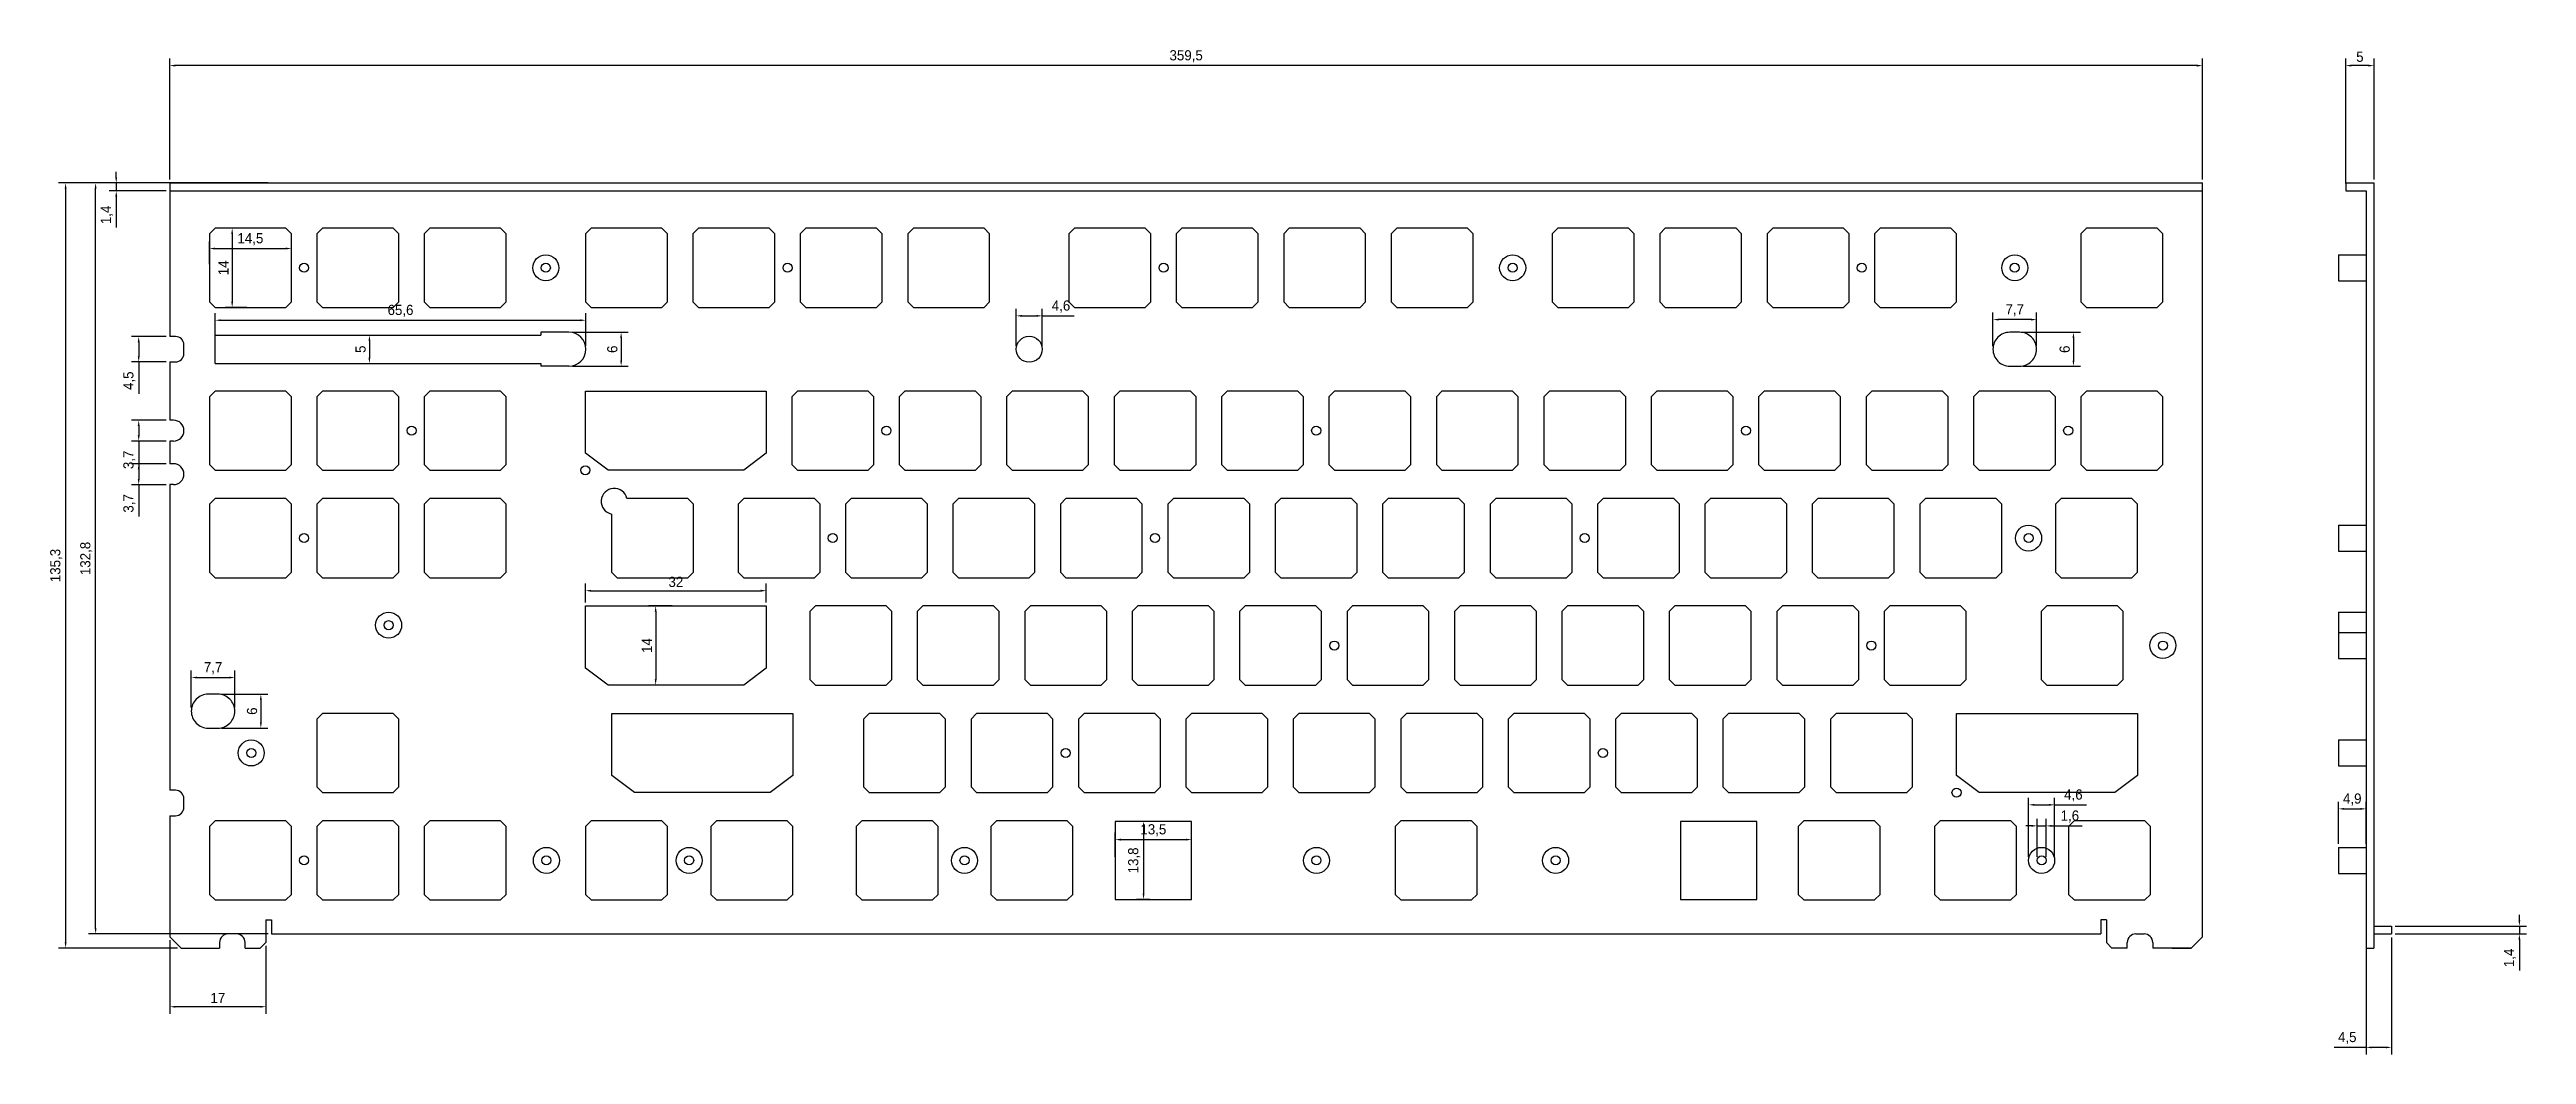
# Model space of a CAD drawing. Header units: millimetres. Extents: x -8 to 430, y 72 to 250.
import ezdxf

# ---------------------------------------------------------------- set-up
doc = ezdxf.new("R2010")
doc.units = ezdxf.units.MM
doc.layers.add('Layer1', color=7, linetype='Continuous')
doc.styles.add('굴림', font='')
doc.styles.get('굴림').set_extended_font_data('Gulim')
doc.dimstyles.new('ISO-25', dxfattribs={"dimtxt": 2.5, "dimasz": 2.5, "dimexe": 1.25, "dimexo": 0.625, "dimtad": 1, "dimtxsty": 'Standard', "dimcen": 2.5, "dimadec": 0, "dimazin": 0, "dimtfac": 1, "dimtmove": 0, "dimatfit": 3, "dimfxl": 0, "dimarcsym": 0})

# ---------------------------------------------------------------- blocks, each defined once
blk = doc.blocks.new('*D3')
at = {"layer": 'Defpoints', "color": 0}
for p in [(12.9, 246.9), (12.9, 226.14), (372.4, 226.14)]:
    blk.add_point(p, dxfattribs=at)
at = {"layer": 'Layer1', "color": 1, "lineweight": -2}
for p, q in [((12.9, 226.77), (12.9, 248.15)), ((371.4, 246.9), (13.9, 246.9)), ((372.4, 226.77), (372.4, 248.15))]:
    blk.add_line(p, q, dxfattribs=at)
at = {"layer": 'Layer1', "color": 1}
for points in [[(13.9, 247.07), (13.9, 246.73), (12.9, 246.9)], [(371.4, 247.07), (371.4, 246.73), (372.4, 246.9)]]:
    blk.add_solid(points, dxfattribs=at)
at = {"layer": 'Layer1', "color": 0, "insert": (192.65, 248.56), "char_height": 1.8, "attachment_point": 5, "style": '굴림'}
blk.add_mtext('359,5', dxfattribs=at)
blk = doc.blocks.new('*D4')
at = {"layer": 'Defpoints', "color": 0}
for p in [(12.9, 226.14), (-5.53, 90.84), (14.9, 90.84)]:
    blk.add_point(p, dxfattribs=at)
at = {"layer": 'Layer1', "color": 1, "lineweight": -2}
for p, q in [((12.27, 226.14), (-6.78, 226.14)), ((-5.53, 225.14), (-5.53, 91.84)), ((14.27, 90.84), (-6.78, 90.84))]:
    blk.add_line(p, q, dxfattribs=at)
at = {"layer": 'Layer1', "color": 1}
for points in [[(-5.7, 225.14), (-5.37, 225.14), (-5.53, 226.14)], [(-5.7, 91.84), (-5.37, 91.84), (-5.53, 90.84)]]:
    blk.add_solid(points, dxfattribs=at)
at = {"layer": 'Layer1', "color": 0, "insert": (-7.19, 158.49), "char_height": 1.8, "attachment_point": 5, "rotation": 90, "style": '굴림'}
blk.add_mtext('135,3', dxfattribs=at)
blk = doc.blocks.new('*D8')
at = {"layer": 'Defpoints', "color": 0}
for p in [(3.42, 224.74), (12.9, 226.14), (12.9, 224.74)]:
    blk.add_point(p, dxfattribs=at)
at = {"layer": 'Layer1', "color": 1, "lineweight": -2}
for p, q in [((3.42, 227.14), (3.42, 228.14)), ((12.27, 226.14), (2.17, 226.14)), ((12.27, 224.74), (2.17, 224.74)), ((3.42, 226.14), (3.42, 224.74)), ((3.42, 223.74), (3.42, 218.25))]:
    blk.add_line(p, q, dxfattribs=at)
at = {"layer": 'Layer1', "color": 1}
for points in [[(3.25, 227.14), (3.59, 227.14), (3.42, 226.14)], [(3.25, 223.74), (3.59, 223.74), (3.42, 224.74)]]:
    blk.add_solid(points, dxfattribs=at)
at = {"layer": 'Layer1', "color": 0, "insert": (1.76, 220.5), "char_height": 1.8, "attachment_point": 5, "rotation": 90, "style": '굴림'}
blk.add_mtext('1,4', dxfattribs=at)
blk = doc.blocks.new('*D9')
at = {"layer": 'Defpoints', "color": 0}
for p in [(27.15, 218.14), (23.93, 204.14), (27.15, 204.14)]:
    blk.add_point(p, dxfattribs=at)
at = {"layer": 'Layer1', "color": 1, "lineweight": -2}
for p, q in [((26.52, 218.14), (22.68, 218.14)), ((23.93, 217.14), (23.93, 205.14)), ((26.52, 204.14), (22.68, 204.14))]:
    blk.add_line(p, q, dxfattribs=at)
at = {"layer": 'Layer1', "color": 1}
for points in [[(23.76, 217.14), (24.09, 217.14), (23.93, 218.14)], [(23.76, 205.14), (24.09, 205.14), (23.93, 204.14)]]:
    blk.add_solid(points, dxfattribs=at)
at = {"layer": 'Layer1', "color": 0, "insert": (22.38, 211.14), "char_height": 1.8, "attachment_point": 5, "rotation": 90, "style": '굴림'}
blk.add_mtext('14', dxfattribs=at)
blk = doc.blocks.new('*D10')
at = {"layer": 'Defpoints', "color": 0}
for p in [(19.9, 211.14), (34.4, 214.55), (34.4, 211.14)]:
    blk.add_point(p, dxfattribs=at)
at = {"layer": 'Layer1', "color": 1, "lineweight": -2}
for p, q in [((19.9, 211.77), (19.9, 215.8)), ((34.4, 211.77), (34.4, 215.8)), ((20.9, 214.55), (33.4, 214.55))]:
    blk.add_line(p, q, dxfattribs=at)
at = {"layer": 'Layer1', "color": 1}
for points in [[(20.9, 214.72), (20.9, 214.38), (19.9, 214.55)], [(33.4, 214.72), (33.4, 214.38), (34.4, 214.55)]]:
    blk.add_solid(points, dxfattribs=at)
at = {"layer": 'Layer1', "color": 0, "insert": (27.15, 216.21), "char_height": 1.8, "attachment_point": 5, "style": '굴림'}
blk.add_mtext('14,5', dxfattribs=at)
blk = doc.blocks.new('*D11')
at = {"layer": 'Defpoints', "color": 0}
for p in [(186.85, 113.24), (185.12, 99.44), (186.85, 99.44)]:
    blk.add_point(p, dxfattribs=at)
at = {"layer": 'Layer1', "color": 1, "lineweight": -2}
for p, q in [((186.22, 113.24), (183.87, 113.24)), ((185.12, 112.24), (185.12, 100.44)), ((186.22, 99.44), (183.87, 99.44))]:
    blk.add_line(p, q, dxfattribs=at)
at = {"layer": 'Layer1', "color": 1}
for points in [[(184.95, 112.24), (185.28, 112.24), (185.12, 113.24)], [(184.95, 100.44), (185.28, 100.44), (185.12, 99.44)]]:
    blk.add_solid(points, dxfattribs=at)
at = {"layer": 'Layer1', "color": 0, "insert": (183.46, 106.34), "char_height": 1.8, "attachment_point": 5, "rotation": 90, "style": '굴림'}
blk.add_mtext('13,8', dxfattribs=at)
blk = doc.blocks.new('*D12')
at = {"layer": 'Defpoints', "color": 0}
for p in [(193.6, 110.02), (180.1, 106.34), (193.6, 106.34)]:
    blk.add_point(p, dxfattribs=at)
at = {"layer": 'Layer1', "color": 1, "lineweight": -2}
for p, q in [((180.1, 106.97), (180.1, 111.27)), ((181.1, 110.02), (192.6, 110.02)), ((193.6, 106.97), (193.6, 111.27))]:
    blk.add_line(p, q, dxfattribs=at)
at = {"layer": 'Layer1', "color": 1}
for points in [[(181.1, 110.19), (181.1, 109.85), (180.1, 110.02)], [(192.6, 110.19), (192.6, 109.85), (193.6, 110.02)]]:
    blk.add_solid(points, dxfattribs=at)
at = {"layer": 'Layer1', "color": 0, "insert": (186.85, 111.68), "char_height": 1.8, "attachment_point": 5, "style": '굴림'}
blk.add_mtext('13,5', dxfattribs=at)
blk = doc.blocks.new('*D13')
at = {"layer": 'Defpoints', "color": 0}
for p in [(397.74, 246.9), (397.74, 225.44), (402.74, 226.14)]:
    blk.add_point(p, dxfattribs=at)
at = {"layer": 'Layer1', "color": 1, "lineweight": -2}
for p, q in [((397.74, 226.07), (397.74, 248.15)), ((401.74, 246.9), (398.74, 246.9)), ((402.74, 226.77), (402.74, 248.15))]:
    blk.add_line(p, q, dxfattribs=at)
at = {"layer": 'Layer1', "color": 1}
for points in [[(398.74, 247.07), (398.74, 246.73), (397.74, 246.9)], [(401.74, 247.07), (401.74, 246.73), (402.74, 246.9)]]:
    blk.add_solid(points, dxfattribs=at)
at = {"layer": 'Layer1', "color": 0, "insert": (400.24, 248.45), "char_height": 1.8, "attachment_point": 5, "style": '굴림'}
blk.add_mtext('5', dxfattribs=at)
blk = doc.blocks.new('*D14')
at = {"layer": 'Defpoints', "color": 0}
for p in [(401.34, 93.34), (405.84, 93.34), (401.34, 73.28)]:
    blk.add_point(p, dxfattribs=at)
at = {"layer": 'Layer1', "color": 1, "lineweight": -2}
for p, q in [((401.34, 92.72), (401.34, 72.03)), ((405.84, 92.72), (405.84, 72.03)), ((401.34, 73.28), (395.69, 73.28)), ((404.84, 73.28), (402.34, 73.28))]:
    blk.add_line(p, q, dxfattribs=at)
at = {"layer": 'Layer1', "color": 1}
for points in [[(402.34, 73.44), (402.34, 73.11), (401.34, 73.28)], [(404.84, 73.44), (404.84, 73.11), (405.84, 73.28)]]:
    blk.add_solid(points, dxfattribs=at)
at = {"layer": 'Layer1', "color": 0, "insert": (398.01, 74.94), "char_height": 1.8, "attachment_point": 5, "style": '굴림'}
blk.add_mtext('4,5', dxfattribs=at)
blk = doc.blocks.new('*D15')
at = {"layer": 'Defpoints', "color": 0}
for p in [(401.34, 115.46), (396.44, 108.64), (401.34, 108.64)]:
    blk.add_point(p, dxfattribs=at)
at = {"layer": 'Layer1', "color": 1, "lineweight": -2}
for p, q in [((396.44, 109.27), (396.44, 116.71)), ((397.44, 115.46), (400.34, 115.46)), ((401.34, 109.27), (401.34, 116.71))]:
    blk.add_line(p, q, dxfattribs=at)
at = {"layer": 'Layer1', "color": 1}
for points in [[(397.44, 115.62), (397.44, 115.29), (396.44, 115.46)], [(400.34, 115.62), (400.34, 115.29), (401.34, 115.46)]]:
    blk.add_solid(points, dxfattribs=at)
at = {"layer": 'Layer1', "color": 0, "insert": (398.89, 117.12), "char_height": 1.8, "attachment_point": 5, "style": '굴림'}
blk.add_mtext('4,9', dxfattribs=at)
blk = doc.blocks.new('*D16')
at = {"layer": 'Defpoints', "color": 0}
for p in [(405.84, 94.74), (405.84, 93.34), (428.45, 93.34)]:
    blk.add_point(p, dxfattribs=at)
at = {"layer": 'Layer1', "color": 1, "lineweight": -2}
for p, q in [((428.45, 95.74), (428.45, 96.74)), ((406.46, 94.74), (429.7, 94.74)), ((406.46, 93.34), (429.7, 93.34)), ((428.45, 94.74), (428.45, 93.34)), ((428.45, 92.34), (428.45, 86.85))]:
    blk.add_line(p, q, dxfattribs=at)
at = {"layer": 'Layer1', "color": 1}
for points in [[(428.29, 95.74), (428.62, 95.74), (428.45, 94.74)], [(428.29, 92.34), (428.62, 92.34), (428.45, 93.34)]]:
    blk.add_solid(points, dxfattribs=at)
at = {"layer": 'Layer1', "color": 0, "insert": (426.79, 89.1), "char_height": 1.8, "attachment_point": 5, "rotation": 90, "style": '굴림'}
blk.add_mtext('1,4', dxfattribs=at)
blk = doc.blocks.new('*D17')
at = {"layer": 'Defpoints', "color": 0}
for p in [(344.75, 112.45), (343.15, 106.34), (344.75, 106.34)]:
    blk.add_point(p, dxfattribs=at)
at = {"layer": 'Layer1', "color": 1, "lineweight": -2}
for p, q in [((342.15, 112.45), (341.15, 112.45)), ((343.15, 106.97), (343.15, 113.7)), ((343.15, 112.45), (344.75, 112.45)), ((344.75, 106.97), (344.75, 113.7)), ((345.75, 112.45), (351.15, 112.45))]:
    blk.add_line(p, q, dxfattribs=at)
at = {"layer": 'Layer1', "color": 1}
for points in [[(342.15, 112.62), (342.15, 112.28), (343.15, 112.45)], [(345.75, 112.62), (345.75, 112.28), (344.75, 112.45)]]:
    blk.add_solid(points, dxfattribs=at)
at = {"layer": 'Layer1', "color": 0, "insert": (348.95, 114.11), "char_height": 1.8, "attachment_point": 5, "style": '굴림'}
blk.add_mtext('1,6', dxfattribs=at)
blk = doc.blocks.new('*D18')
at = {"layer": 'Defpoints', "color": 0}
for p in [(346.25, 116.17), (341.65, 106.34), (346.25, 106.34)]:
    blk.add_point(p, dxfattribs=at)
at = {"layer": 'Layer1', "color": 1, "lineweight": -2}
for p, q in [((341.65, 106.97), (341.65, 117.42)), ((342.65, 116.17), (345.25, 116.17)), ((346.25, 106.97), (346.25, 117.42)), ((346.25, 116.17), (351.9, 116.17))]:
    blk.add_line(p, q, dxfattribs=at)
at = {"layer": 'Layer1', "color": 1}
for points in [[(342.65, 116.34), (342.65, 116.01), (341.65, 116.17)], [(345.25, 116.34), (345.25, 116.01), (346.25, 116.17)]]:
    blk.add_solid(points, dxfattribs=at)
at = {"layer": 'Layer1', "color": 0, "insert": (349.57, 117.83), "char_height": 1.8, "attachment_point": 5, "style": '굴림'}
blk.add_mtext('4,6', dxfattribs=at)
blk = doc.blocks.new('*D19')
at = {"layer": 'Defpoints', "color": 0}
for p in [(167.2, 202.64), (162.6, 196.74), (167.2, 196.74)]:
    blk.add_point(p, dxfattribs=at)
at = {"layer": 'Layer1', "color": 1, "lineweight": -2}
for p, q in [((162.6, 197.37), (162.6, 203.89)), ((163.6, 202.64), (166.2, 202.64)), ((167.2, 197.37), (167.2, 203.89)), ((167.2, 202.64), (172.85, 202.64))]:
    blk.add_line(p, q, dxfattribs=at)
at = {"layer": 'Layer1', "color": 1}
for points in [[(163.6, 202.81), (163.6, 202.48), (162.6, 202.64)], [(166.2, 202.81), (166.2, 202.48), (167.2, 202.64)]]:
    blk.add_solid(points, dxfattribs=at)
at = {"layer": 'Layer1', "color": 0, "insert": (170.52, 204.3), "char_height": 1.8, "attachment_point": 5, "style": '굴림'}
blk.add_mtext('4,6', dxfattribs=at)
blk = doc.blocks.new('*D20')
at = {"layer": 'Defpoints', "color": 0}
for p in [(86.5, 201.87), (20.9, 194.24), (86.5, 196.74)]:
    blk.add_point(p, dxfattribs=at)
at = {"layer": 'Layer1', "color": 1, "lineweight": -2}
for p, q in [((20.9, 194.87), (20.9, 203.12)), ((21.9, 201.87), (85.5, 201.87)), ((86.5, 197.37), (86.5, 203.12))]:
    blk.add_line(p, q, dxfattribs=at)
at = {"layer": 'Layer1', "color": 1}
for points in [[(21.9, 202.03), (21.9, 201.7), (20.9, 201.87)], [(85.5, 202.03), (85.5, 201.7), (86.5, 201.87)]]:
    blk.add_solid(points, dxfattribs=at)
at = {"layer": 'Layer1', "color": 0, "insert": (53.7, 203.53), "char_height": 1.8, "attachment_point": 5, "style": '굴림'}
blk.add_mtext('65,6', dxfattribs=at)
blk = doc.blocks.new('*D21')
at = {"layer": 'Defpoints', "color": 0}
for p in [(83.5, 199.74), (83.5, 193.74), (92.72, 193.74)]:
    blk.add_point(p, dxfattribs=at)
at = {"layer": 'Layer1', "color": 1, "lineweight": -2}
for p, q in [((84.12, 199.74), (93.97, 199.74)), ((92.72, 198.74), (92.72, 194.74)), ((84.12, 193.74), (93.97, 193.74))]:
    blk.add_line(p, q, dxfattribs=at)
at = {"layer": 'Layer1', "color": 1}
for points in [[(92.55, 198.74), (92.88, 198.74), (92.72, 199.74)], [(92.55, 194.74), (92.88, 194.74), (92.72, 193.74)]]:
    blk.add_solid(points, dxfattribs=at)
at = {"layer": 'Layer1', "color": 0, "insert": (91.17, 196.74), "char_height": 1.8, "attachment_point": 5, "rotation": 90, "style": '굴림'}
blk.add_mtext('6', dxfattribs=at)
blk = doc.blocks.new('*D22')
at = {"layer": 'Defpoints', "color": 0}
for p in [(44.53, 199.24), (44.53, 194.24), (48.2, 194.24)]:
    blk.add_point(p, dxfattribs=at)
at = {"layer": 'Layer1', "color": 1, "lineweight": -2}
for p, q in [((45.16, 199.24), (49.45, 199.24)), ((48.2, 198.24), (48.2, 195.24)), ((45.16, 194.24), (49.45, 194.24))]:
    blk.add_line(p, q, dxfattribs=at)
at = {"layer": 'Layer1', "color": 1}
for points in [[(48.03, 198.24), (48.36, 198.24), (48.2, 199.24)], [(48.03, 195.24), (48.36, 195.24), (48.2, 194.24)]]:
    blk.add_solid(points, dxfattribs=at)
at = {"layer": 'Layer1', "color": 0, "insert": (46.65, 196.74), "char_height": 1.8, "attachment_point": 5, "rotation": 90, "style": '굴림'}
blk.add_mtext('5', dxfattribs=at)
blk = doc.blocks.new('*D23')
at = {"layer": 'Defpoints', "color": 0}
for p in [(118.4, 154.04), (86.4, 151.34), (118.4, 151.34)]:
    blk.add_point(p, dxfattribs=at)
at = {"layer": 'Layer1', "color": 1, "lineweight": -2}
for p, q in [((86.4, 151.97), (86.4, 155.29)), ((87.4, 154.04), (117.4, 154.04)), ((118.4, 151.97), (118.4, 155.29))]:
    blk.add_line(p, q, dxfattribs=at)
at = {"layer": 'Layer1', "color": 1}
for points in [[(87.4, 154.21), (87.4, 153.87), (86.4, 154.04)], [(117.4, 154.21), (117.4, 153.87), (118.4, 154.04)]]:
    blk.add_solid(points, dxfattribs=at)
at = {"layer": 'Layer1', "color": 0, "insert": (102.4, 155.59), "char_height": 1.8, "attachment_point": 5, "style": '굴림'}
blk.add_mtext('32', dxfattribs=at)
blk = doc.blocks.new('*D24')
at = {"layer": 'Defpoints', "color": 0}
for p in [(102.4, 151.34), (98.83, 137.34), (102.4, 137.34)]:
    blk.add_point(p, dxfattribs=at)
at = {"layer": 'Layer1', "color": 1, "lineweight": -2}
for p, q in [((101.77, 151.34), (97.58, 151.34)), ((98.83, 150.34), (98.83, 138.34)), ((101.77, 137.34), (97.58, 137.34))]:
    blk.add_line(p, q, dxfattribs=at)
at = {"layer": 'Layer1', "color": 1}
for points in [[(98.66, 150.34), (98.99, 150.34), (98.83, 151.34)], [(98.66, 138.34), (98.99, 138.34), (98.83, 137.34)]]:
    blk.add_solid(points, dxfattribs=at)
at = {"layer": 'Layer1', "color": 0, "insert": (97.28, 144.34), "char_height": 1.8, "attachment_point": 5, "rotation": 90, "style": '굴림'}
blk.add_mtext('14', dxfattribs=at)
blk = doc.blocks.new('*D25')
at = {"layer": 'Defpoints', "color": 0}
for p in [(335.35, 201.98), (335.35, 196.66), (343.05, 196.74)]:
    blk.add_point(p, dxfattribs=at)
at = {"layer": 'Layer1', "color": 1, "lineweight": -2}
for p, q in [((335.35, 197.28), (335.35, 203.23)), ((342.05, 201.98), (336.35, 201.98)), ((343.05, 197.37), (343.05, 203.23))]:
    blk.add_line(p, q, dxfattribs=at)
at = {"layer": 'Layer1', "color": 1}
for points in [[(336.35, 202.15), (336.35, 201.81), (335.35, 201.98)], [(342.05, 202.15), (342.05, 201.81), (343.05, 201.98)]]:
    blk.add_solid(points, dxfattribs=at)
at = {"layer": 'Layer1', "color": 0, "insert": (339.2, 203.64), "char_height": 1.8, "attachment_point": 5, "style": '굴림'}
blk.add_mtext('7,7', dxfattribs=at)
blk = doc.blocks.new('*D26')
at = {"layer": 'Defpoints', "color": 0}
for p in [(340.05, 199.74), (340.05, 193.74), (349.58, 193.74)]:
    blk.add_point(p, dxfattribs=at)
at = {"layer": 'Layer1', "color": 1, "lineweight": -2}
for p, q in [((340.67, 199.74), (350.83, 199.74)), ((349.58, 198.74), (349.58, 194.74)), ((340.67, 193.74), (350.83, 193.74))]:
    blk.add_line(p, q, dxfattribs=at)
at = {"layer": 'Layer1', "color": 1}
for points in [[(349.42, 198.74), (349.75, 198.74), (349.58, 199.74)], [(349.42, 194.74), (349.75, 194.74), (349.58, 193.74)]]:
    blk.add_solid(points, dxfattribs=at)
at = {"layer": 'Layer1', "color": 0, "insert": (348.04, 196.74), "char_height": 1.8, "attachment_point": 5, "rotation": 90, "style": '굴림'}
blk.add_mtext('6', dxfattribs=at)
blk = doc.blocks.new('*D27')
at = {"layer": 'Defpoints', "color": 0}
for p in [(24.4, 138.68), (16.7, 132.74), (24.4, 132.74)]:
    blk.add_point(p, dxfattribs=at)
at = {"layer": 'Layer1', "color": 1, "lineweight": -2}
for p, q in [((16.7, 133.37), (16.7, 139.93)), ((17.7, 138.68), (23.4, 138.68)), ((24.4, 133.37), (24.4, 139.93))]:
    blk.add_line(p, q, dxfattribs=at)
at = {"layer": 'Layer1', "color": 1}
for points in [[(17.7, 138.85), (17.7, 138.51), (16.7, 138.68)], [(23.4, 138.85), (23.4, 138.51), (24.4, 138.68)]]:
    blk.add_solid(points, dxfattribs=at)
at = {"layer": 'Layer1', "color": 0, "insert": (20.55, 140.34), "char_height": 1.8, "attachment_point": 5, "style": '굴림'}
blk.add_mtext('7,7', dxfattribs=at)
blk = doc.blocks.new('*D28')
at = {"layer": 'Defpoints', "color": 0}
for p in [(21.4, 135.74), (21.4, 129.74), (29, 129.74)]:
    blk.add_point(p, dxfattribs=at)
at = {"layer": 'Layer1', "color": 1, "lineweight": -2}
for p, q in [((22.02, 135.74), (30.25, 135.74)), ((29, 134.74), (29, 130.74)), ((22.02, 129.74), (30.25, 129.74))]:
    blk.add_line(p, q, dxfattribs=at)
at = {"layer": 'Layer1', "color": 1}
for points in [[(28.84, 134.74), (29.17, 134.74), (29, 135.74)], [(28.84, 130.74), (29.17, 130.74), (29, 129.74)]]:
    blk.add_solid(points, dxfattribs=at)
at = {"layer": 'Layer1', "color": 0, "insert": (27.45, 132.74), "char_height": 1.8, "attachment_point": 5, "rotation": 90, "style": '굴림'}
blk.add_mtext('6', dxfattribs=at)
blk = doc.blocks.new('*D29')
at = {"layer": 'Defpoints', "color": 0}
for p in [(-0.22, 226.14), (30.9, 226.14), (30.9, 93.34)]:
    blk.add_point(p, dxfattribs=at)
at = {"layer": 'Layer1', "color": 1, "lineweight": -2}
for p, q in [((30.27, 226.14), (-1.47, 226.14)), ((-0.22, 94.34), (-0.22, 225.14)), ((30.27, 93.34), (-1.47, 93.34))]:
    blk.add_line(p, q, dxfattribs=at)
at = {"layer": 'Layer1', "color": 1}
for points in [[(-0.39, 225.14), (-0.06, 225.14), (-0.22, 226.14)], [(-0.39, 94.34), (-0.06, 94.34), (-0.22, 93.34)]]:
    blk.add_solid(points, dxfattribs=at)
at = {"layer": 'Layer1', "color": 0, "insert": (-1.88, 159.74), "char_height": 1.8, "attachment_point": 5, "rotation": 90, "style": '굴림'}
blk.add_mtext('132,8', dxfattribs=at)
blk = doc.blocks.new('*D30')
at = {"layer": 'Defpoints', "color": 0}
for p in [(12.9, 198.99), (7.4, 194.49), (12.9, 194.49)]:
    blk.add_point(p, dxfattribs=at)
at = {"layer": 'Layer1', "color": 1, "lineweight": -2}
for p, q in [((12.27, 198.99), (6.15, 198.99)), ((7.4, 197.99), (7.4, 195.49)), ((12.27, 194.49), (6.15, 194.49)), ((7.4, 194.49), (7.4, 188.85))]:
    blk.add_line(p, q, dxfattribs=at)
at = {"layer": 'Layer1', "color": 1}
for points in [[(7.23, 197.99), (7.56, 197.99), (7.4, 198.99)], [(7.23, 195.49), (7.56, 195.49), (7.4, 194.49)]]:
    blk.add_solid(points, dxfattribs=at)
at = {"layer": 'Layer1', "color": 0, "insert": (5.74, 191.17), "char_height": 1.8, "attachment_point": 5, "rotation": 90, "style": '굴림'}
blk.add_mtext('4,5', dxfattribs=at)
blk = doc.blocks.new('*D31')
at = {"layer": 'Defpoints', "color": 0}
for p in [(12.9, 184.19), (7.4, 180.49), (12.9, 180.49)]:
    blk.add_point(p, dxfattribs=at)
at = {"layer": 'Layer1', "color": 1, "lineweight": -2}
for p, q in [((12.27, 184.19), (6.15, 184.19)), ((12.27, 180.49), (6.15, 180.49)), ((7.4, 183.19), (7.4, 181.49)), ((7.4, 180.49), (7.4, 174.86))]:
    blk.add_line(p, q, dxfattribs=at)
at = {"layer": 'Layer1', "color": 1}
for points in [[(7.23, 183.19), (7.56, 183.19), (7.4, 184.19)], [(7.23, 181.49), (7.56, 181.49), (7.4, 180.49)]]:
    blk.add_solid(points, dxfattribs=at)
at = {"layer": 'Layer1', "color": 0, "insert": (5.74, 177.18), "char_height": 1.8, "attachment_point": 5, "rotation": 90, "style": '굴림'}
blk.add_mtext('3,7', dxfattribs=at)
blk = doc.blocks.new('*D32')
at = {"layer": 'Defpoints', "color": 0}
for p in [(12.9, 176.49), (7.4, 172.79), (12.9, 172.79)]:
    blk.add_point(p, dxfattribs=at)
at = {"layer": 'Layer1', "color": 1, "lineweight": -2}
for p, q in [((12.27, 176.49), (6.15, 176.49)), ((7.4, 175.49), (7.4, 173.79)), ((12.27, 172.79), (6.15, 172.79)), ((7.4, 172.79), (7.4, 167.16))]:
    blk.add_line(p, q, dxfattribs=at)
at = {"layer": 'Layer1', "color": 1}
for points in [[(7.23, 175.49), (7.56, 175.49), (7.4, 176.49)], [(7.23, 173.79), (7.56, 173.79), (7.4, 172.79)]]:
    blk.add_solid(points, dxfattribs=at)
at = {"layer": 'Layer1', "color": 0, "insert": (5.74, 169.48), "char_height": 1.8, "attachment_point": 5, "rotation": 90, "style": '굴림'}
blk.add_mtext('3,7', dxfattribs=at)
blk = doc.blocks.new('*D33')
at = {"layer": 'Defpoints', "color": 0}
for p in [(12.9, 92.84), (29.9, 91.84), (12.9, 80.47)]:
    blk.add_point(p, dxfattribs=at)
at = {"layer": 'Layer1', "color": 1, "lineweight": -2}
for p, q in [((12.9, 92.22), (12.9, 79.22)), ((29.9, 91.22), (29.9, 79.22)), ((28.9, 80.47), (13.9, 80.47))]:
    blk.add_line(p, q, dxfattribs=at)
at = {"layer": 'Layer1', "color": 1}
for points in [[(13.9, 80.63), (13.9, 80.3), (12.9, 80.47)], [(28.9, 80.63), (28.9, 80.3), (29.9, 80.47)]]:
    blk.add_solid(points, dxfattribs=at)
at = {"layer": 'Layer1', "color": 0, "insert": (21.4, 82.02), "char_height": 1.8, "attachment_point": 5, "style": '굴림'}
blk.add_mtext('17', dxfattribs=at)

msp = doc.modelspace()

# ---------------------------------------------------------------- linework, layer by layer
for p, q in [((12.899, 226.144), (12.899, 198.994)), ((12.899, 226.144), (372.399, 226.144)), ((12.899, 224.744), (372.399, 224.744)), ((372.399, 92.844), (372.399, 226.144)), ((397.735, 226.144), (402.735, 226.144)), ((397.735, 226.144), (397.735, 224.744)), ((397.735, 224.744), (401.335, 224.744)), ((401.335, 224.744), (401.335, 90.844)), ((402.735, 226.144), (402.735, 90.844)), ((396.435, 213.444), (396.435, 208.844)), ((396.435, 213.444), (401.335, 213.444)), ((396.435, 208.844), (401.335, 208.844)), ((13.899, 198.994), (12.899, 198.994)), ((15.399, 195.994), (15.399, 197.494)), ((20.899, 194.244), (20.899, 199.244)), ((20.899, 199.244), (78.499, 199.244)), ((78.499, 199.744), (78.499, 199.244)), ((83.499, 199.744), (78.499, 199.744)), ((12.899, 194.494), (13.899, 194.494)), ((12.899, 194.494), (12.899, 184.194)), ((20.899, 194.244), (78.499, 194.244)), ((78.499, 194.244), (78.499, 193.744)), ((83.499, 193.744), (78.499, 193.744)), ((13.549, 184.194), (12.899, 184.194)), ((13.549, 180.494), (12.899, 180.494)), ((12.899, 180.494), (12.899, 176.494)), ((13.549, 176.494), (12.899, 176.494)), ((13.549, 172.794), (12.899, 172.794)), ((12.899, 172.794), (12.899, 118.744)), ((104.499, 170.344), (105.499, 169.344)), ((396.435, 165.644), (396.435, 161.044)), ((396.435, 165.644), (401.335, 165.644)), ((396.435, 161.044), (401.335, 161.044)), ((396.435, 150.244), (396.435, 146.644)), ((396.435, 150.244), (401.335, 150.244)), ((396.435, 146.644), (396.435, 142.044)), ((396.435, 146.644), (401.335, 146.644)), ((396.435, 142.044), (401.335, 142.044)), ((396.435, 127.644), (396.435, 123.044)), ((396.435, 127.644), (401.335, 127.644)), ((396.435, 123.044), (401.335, 123.044)), ((13.899, 118.744), (12.899, 118.744)), ((12.899, 114.244), (13.899, 114.244)), ((12.899, 114.244), (12.899, 92.844)), ((15.399, 115.744), (15.399, 117.244)), ((396.435, 108.644), (396.435, 104.044)), ((396.435, 108.644), (401.335, 108.644)), ((396.435, 104.044), (401.335, 104.044)), ((12.899, 92.844), (14.899, 90.844)), ((24.699, 93.344), (23.199, 93.344)), ((29.899, 95.844), (29.899, 91.844)), ((29.899, 95.844), (30.899, 95.844)), ((30.899, 95.844), (30.899, 93.344)), ((30.899, 93.344), (354.399, 93.344)), ((354.399, 95.844), (354.399, 93.344)), ((355.399, 95.844), (354.399, 95.844)), ((355.399, 95.844), (355.399, 91.844)), ((360.599, 93.344), (362.099, 93.344)), ((372.399, 92.844), (370.399, 90.844)), ((402.735, 94.744), (405.835, 94.744)), ((402.735, 93.344), (405.835, 93.344)), ((405.835, 94.744), (405.835, 93.344)), ((14.899, 90.844), (21.699, 90.844)), ((21.699, 91.844), (21.699, 90.844)), ((26.199, 90.844), (26.199, 91.844)), ((26.199, 90.844), (28.899, 90.844)), ((29.899, 91.844), (28.899, 90.844)), ((355.399, 91.844), (356.399, 90.844)), ((359.099, 90.844), (356.399, 90.844)), ((359.099, 90.844), (359.099, 91.844)), ((363.599, 91.844), (363.599, 90.844)), ((370.399, 90.844), (363.599, 90.844)), ((366.999, 90.844), (370.399, 90.844)), ((401.335, 90.844), (402.735, 90.844))]:
    msp.add_line(p, q)
for points in [[(34.399, 217.144), (33.399, 218.144), (20.899, 218.144), (19.899, 217.144), (19.899, 205.144), (20.899, 204.144), (33.399, 204.144), (34.399, 205.144)], [(53.399, 217.144), (52.399, 218.144), (39.899, 218.144), (38.899, 217.144), (38.899, 205.144), (39.899, 204.144), (52.399, 204.144), (53.399, 205.144)], [(72.399, 217.144), (71.399, 218.144), (58.899, 218.144), (57.899, 217.144), (57.899, 205.144), (58.899, 204.144), (71.399, 204.144), (72.399, 205.144)], [(100.899, 217.144), (99.899, 218.144), (87.399, 218.144), (86.399, 217.144), (86.399, 205.144), (87.399, 204.144), (99.899, 204.144), (100.899, 205.144)], [(119.899, 217.144), (118.899, 218.144), (106.399, 218.144), (105.399, 217.144), (105.399, 205.144), (106.399, 204.144), (118.899, 204.144), (119.899, 205.144)], [(138.899, 217.144), (137.899, 218.144), (125.399, 218.144), (124.399, 217.144), (124.399, 205.144), (125.399, 204.144), (137.899, 204.144), (138.899, 205.144)], [(157.899, 217.144), (156.899, 218.144), (144.399, 218.144), (143.399, 217.144), (143.399, 205.144), (144.399, 204.144), (156.899, 204.144), (157.899, 205.144)], [(186.399, 217.144), (185.399, 218.144), (172.899, 218.144), (171.899, 217.144), (171.899, 205.144), (172.899, 204.144), (185.399, 204.144), (186.399, 205.144)], [(205.399, 217.144), (204.399, 218.144), (191.899, 218.144), (190.899, 217.144), (190.899, 205.144), (191.899, 204.144), (204.399, 204.144), (205.399, 205.144)], [(224.399, 217.144), (223.399, 218.144), (210.899, 218.144), (209.899, 217.144), (209.899, 205.144), (210.899, 204.144), (223.399, 204.144), (224.399, 205.144)], [(243.399, 217.144), (242.399, 218.144), (229.899, 218.144), (228.899, 217.144), (228.899, 205.144), (229.899, 204.144), (242.399, 204.144), (243.399, 205.144)], [(271.899, 217.144), (270.899, 218.144), (258.399, 218.144), (257.399, 217.144), (257.399, 205.144), (258.399, 204.144), (270.899, 204.144), (271.899, 205.144)], [(290.899, 217.144), (289.899, 218.144), (277.399, 218.144), (276.399, 217.144), (276.399, 205.144), (277.399, 204.144), (289.899, 204.144), (290.899, 205.144)], [(309.899, 217.144), (308.899, 218.144), (296.399, 218.144), (295.399, 217.144), (295.399, 205.144), (296.399, 204.144), (308.899, 204.144), (309.899, 205.144)], [(328.899, 217.144), (327.899, 218.144), (315.399, 218.144), (314.399, 217.144), (314.399, 205.144), (315.399, 204.144), (327.899, 204.144), (328.899, 205.144)], [(365.399, 217.144), (364.399, 218.144), (351.899, 218.144), (350.899, 217.144), (350.899, 205.144), (351.899, 204.144), (364.399, 204.144), (365.399, 205.144)], [(34.399, 188.344), (33.399, 189.344), (20.899, 189.344), (19.899, 188.344), (19.899, 176.344), (20.899, 175.344), (33.399, 175.344), (34.399, 176.344)], [(53.399, 188.344), (52.399, 189.344), (39.899, 189.344), (38.899, 188.344), (38.899, 176.344), (39.899, 175.344), (52.399, 175.344), (53.399, 176.344)], [(72.399, 188.344), (71.399, 189.344), (58.899, 189.344), (57.899, 188.344), (57.899, 176.344), (58.899, 175.344), (71.399, 175.344), (72.399, 176.344)], [(118.399, 189.344), (118.399, 178.344), (114.399, 175.344), (90.399, 175.344), (86.399, 178.344), (86.399, 189.344)], [(137.399, 188.344), (136.399, 189.344), (123.899, 189.344), (122.899, 188.344), (122.899, 176.344), (123.899, 175.344), (136.399, 175.344), (137.399, 176.344)], [(156.399, 188.344), (155.399, 189.344), (142.899, 189.344), (141.899, 188.344), (141.899, 176.344), (142.899, 175.344), (155.399, 175.344), (156.399, 176.344)], [(175.399, 188.344), (174.399, 189.344), (161.899, 189.344), (160.899, 188.344), (160.899, 176.344), (161.899, 175.344), (174.399, 175.344), (175.399, 176.344)], [(194.399, 188.344), (193.399, 189.344), (180.899, 189.344), (179.899, 188.344), (179.899, 176.344), (180.899, 175.344), (193.399, 175.344), (194.399, 176.344)], [(213.399, 188.344), (212.399, 189.344), (199.899, 189.344), (198.899, 188.344), (198.899, 176.344), (199.899, 175.344), (212.399, 175.344), (213.399, 176.344)], [(232.399, 188.344), (231.399, 189.344), (218.899, 189.344), (217.899, 188.344), (217.899, 176.344), (218.899, 175.344), (231.399, 175.344), (232.399, 176.344)], [(251.399, 188.344), (250.399, 189.344), (237.899, 189.344), (236.899, 188.344), (236.899, 176.344), (237.899, 175.344), (250.399, 175.344), (251.399, 176.344)], [(270.399, 188.344), (269.399, 189.344), (256.899, 189.344), (255.899, 188.344), (255.899, 176.344), (256.899, 175.344), (269.399, 175.344), (270.399, 176.344)], [(289.399, 188.344), (288.399, 189.344), (275.899, 189.344), (274.899, 188.344), (274.899, 176.344), (275.899, 175.344), (288.399, 175.344), (289.399, 176.344)], [(308.399, 188.344), (307.399, 189.344), (294.899, 189.344), (293.899, 188.344), (293.899, 176.344), (294.899, 175.344), (307.399, 175.344), (308.399, 176.344)], [(327.399, 188.344), (326.399, 189.344), (313.899, 189.344), (312.899, 188.344), (312.899, 176.344), (313.899, 175.344), (326.399, 175.344), (327.399, 176.344)], [(346.399, 188.344), (345.399, 189.344), (332.899, 189.344), (331.899, 188.344), (331.899, 176.344), (332.899, 175.344), (345.399, 175.344), (346.399, 176.344)], [(365.399, 188.344), (364.399, 189.344), (351.899, 189.344), (350.899, 188.344), (350.899, 176.344), (351.899, 175.344), (364.399, 175.344), (365.399, 176.344)], [(34.399, 169.344), (33.399, 170.344), (20.899, 170.344), (19.899, 169.344), (19.899, 157.344), (20.899, 156.344), (33.399, 156.344), (34.399, 157.344)], [(53.399, 169.344), (52.399, 170.344), (39.899, 170.344), (38.899, 169.344), (38.899, 157.344), (39.899, 156.344), (52.399, 156.344), (53.399, 157.344)], [(72.399, 169.344), (71.399, 170.344), (58.899, 170.344), (57.899, 169.344), (57.899, 157.344), (58.899, 156.344), (71.399, 156.344), (72.399, 157.344)], [(127.899, 169.344), (126.899, 170.344), (114.399, 170.344), (113.399, 169.344), (113.399, 157.344), (114.399, 156.344), (126.899, 156.344), (127.899, 157.344)], [(146.899, 169.344), (145.899, 170.344), (133.399, 170.344), (132.399, 169.344), (132.399, 157.344), (133.399, 156.344), (145.899, 156.344), (146.899, 157.344)], [(165.899, 169.344), (164.899, 170.344), (152.399, 170.344), (151.399, 169.344), (151.399, 157.344), (152.399, 156.344), (164.899, 156.344), (165.899, 157.344)], [(184.899, 169.344), (183.899, 170.344), (171.399, 170.344), (170.399, 169.344), (170.399, 157.344), (171.399, 156.344), (183.899, 156.344), (184.899, 157.344)], [(203.899, 169.344), (202.899, 170.344), (190.399, 170.344), (189.399, 169.344), (189.399, 157.344), (190.399, 156.344), (202.899, 156.344), (203.899, 157.344)], [(222.899, 169.344), (221.899, 170.344), (209.399, 170.344), (208.399, 169.344), (208.399, 157.344), (209.399, 156.344), (221.899, 156.344), (222.899, 157.344)], [(241.899, 169.344), (240.899, 170.344), (228.399, 170.344), (227.399, 169.344), (227.399, 157.344), (228.399, 156.344), (240.899, 156.344), (241.899, 157.344)], [(260.899, 169.344), (259.899, 170.344), (247.399, 170.344), (246.399, 169.344), (246.399, 157.344), (247.399, 156.344), (259.899, 156.344), (260.899, 157.344)], [(279.899, 169.344), (278.899, 170.344), (266.399, 170.344), (265.399, 169.344), (265.399, 157.344), (266.399, 156.344), (278.899, 156.344), (279.899, 157.344)], [(298.899, 169.344), (297.899, 170.344), (285.399, 170.344), (284.399, 169.344), (284.399, 157.344), (285.399, 156.344), (297.899, 156.344), (298.899, 157.344)], [(317.899, 169.344), (316.899, 170.344), (304.399, 170.344), (303.399, 169.344), (303.399, 157.344), (304.399, 156.344), (316.899, 156.344), (317.899, 157.344)], [(336.899, 169.344), (335.899, 170.344), (323.399, 170.344), (322.399, 169.344), (322.399, 157.344), (323.399, 156.344), (335.899, 156.344), (336.899, 157.344)], [(360.899, 169.344), (359.899, 170.344), (347.399, 170.344), (346.399, 169.344), (346.399, 157.344), (347.399, 156.344), (359.899, 156.344), (360.899, 157.344)], [(118.399, 151.344), (118.399, 140.344), (114.399, 137.344), (90.399, 137.344), (86.399, 140.344), (86.399, 151.344)], [(140.599, 150.344), (139.599, 151.344), (127.099, 151.344), (126.099, 150.344), (126.099, 138.344), (127.099, 137.344), (139.599, 137.344), (140.599, 138.344)], [(159.599, 150.344), (158.599, 151.344), (146.099, 151.344), (145.099, 150.344), (145.099, 138.344), (146.099, 137.344), (158.599, 137.344), (159.599, 138.344)], [(178.599, 150.344), (177.599, 151.344), (165.099, 151.344), (164.099, 150.344), (164.099, 138.344), (165.099, 137.344), (177.599, 137.344), (178.599, 138.344)], [(197.599, 150.344), (196.599, 151.344), (184.099, 151.344), (183.099, 150.344), (183.099, 138.344), (184.099, 137.344), (196.599, 137.344), (197.599, 138.344)], [(216.599, 150.344), (215.599, 151.344), (203.099, 151.344), (202.099, 150.344), (202.099, 138.344), (203.099, 137.344), (215.599, 137.344), (216.599, 138.344)], [(235.599, 150.344), (234.599, 151.344), (222.099, 151.344), (221.099, 150.344), (221.099, 138.344), (222.099, 137.344), (234.599, 137.344), (235.599, 138.344)], [(254.599, 150.344), (253.599, 151.344), (241.099, 151.344), (240.099, 150.344), (240.099, 138.344), (241.099, 137.344), (253.599, 137.344), (254.599, 138.344)], [(273.599, 150.344), (272.599, 151.344), (260.099, 151.344), (259.099, 150.344), (259.099, 138.344), (260.099, 137.344), (272.599, 137.344), (273.599, 138.344)], [(292.599, 150.344), (291.599, 151.344), (279.099, 151.344), (278.099, 150.344), (278.099, 138.344), (279.099, 137.344), (291.599, 137.344), (292.599, 138.344)], [(311.599, 150.344), (310.599, 151.344), (298.099, 151.344), (297.099, 150.344), (297.099, 138.344), (298.099, 137.344), (310.599, 137.344), (311.599, 138.344)], [(330.599, 150.344), (329.599, 151.344), (317.099, 151.344), (316.099, 150.344), (316.099, 138.344), (317.099, 137.344), (329.599, 137.344), (330.599, 138.344)], [(358.399, 150.344), (357.399, 151.344), (344.899, 151.344), (343.899, 150.344), (343.899, 138.344), (344.899, 137.344), (357.399, 137.344), (358.399, 138.344)], [(53.399, 131.344), (52.399, 132.344), (39.899, 132.344), (38.899, 131.344), (38.899, 119.344), (39.899, 118.344), (52.399, 118.344), (53.399, 119.344)], [(123.099, 132.344), (123.099, 121.344), (119.099, 118.344), (95.099, 118.344), (91.099, 121.344), (91.099, 132.344)], [(150.099, 131.344), (149.099, 132.344), (136.599, 132.344), (135.599, 131.344), (135.599, 119.344), (136.599, 118.344), (149.099, 118.344), (150.099, 119.344)], [(169.099, 131.344), (168.099, 132.344), (155.599, 132.344), (154.599, 131.344), (154.599, 119.344), (155.599, 118.344), (168.099, 118.344), (169.099, 119.344)], [(188.099, 131.344), (187.099, 132.344), (174.599, 132.344), (173.599, 131.344), (173.599, 119.344), (174.599, 118.344), (187.099, 118.344), (188.099, 119.344)], [(207.099, 131.344), (206.099, 132.344), (193.599, 132.344), (192.599, 131.344), (192.599, 119.344), (193.599, 118.344), (206.099, 118.344), (207.099, 119.344)], [(226.099, 131.344), (225.099, 132.344), (212.599, 132.344), (211.599, 131.344), (211.599, 119.344), (212.599, 118.344), (225.099, 118.344), (226.099, 119.344)], [(245.099, 131.344), (244.099, 132.344), (231.599, 132.344), (230.599, 131.344), (230.599, 119.344), (231.599, 118.344), (244.099, 118.344), (245.099, 119.344)], [(264.099, 131.344), (263.099, 132.344), (250.599, 132.344), (249.599, 131.344), (249.599, 119.344), (250.599, 118.344), (263.099, 118.344), (264.099, 119.344)], [(283.099, 131.344), (282.099, 132.344), (269.599, 132.344), (268.599, 131.344), (268.599, 119.344), (269.599, 118.344), (282.099, 118.344), (283.099, 119.344)], [(302.099, 131.344), (301.099, 132.344), (288.599, 132.344), (287.599, 131.344), (287.599, 119.344), (288.599, 118.344), (301.099, 118.344), (302.099, 119.344)], [(321.099, 131.344), (320.099, 132.344), (307.599, 132.344), (306.599, 131.344), (306.599, 119.344), (307.599, 118.344), (320.099, 118.344), (321.099, 119.344)], [(360.899, 132.344), (360.899, 121.344), (356.899, 118.344), (332.899, 118.344), (328.899, 121.344), (328.899, 132.344)], [(34.399, 112.344), (33.399, 113.344), (20.899, 113.344), (19.899, 112.344), (19.899, 100.344), (20.899, 99.344), (33.399, 99.344), (34.399, 100.344)], [(53.399, 112.344), (52.399, 113.344), (39.899, 113.344), (38.899, 112.344), (38.899, 100.344), (39.899, 99.344), (52.399, 99.344), (53.399, 100.344)], [(72.399, 112.344), (71.399, 113.344), (58.899, 113.344), (57.899, 112.344), (57.899, 100.344), (58.899, 99.344), (71.399, 99.344), (72.399, 100.344)], [(100.899, 112.344), (99.899, 113.344), (87.399, 113.344), (86.399, 112.344), (86.399, 100.344), (87.399, 99.344), (99.899, 99.344), (100.899, 100.344)], [(123.099, 112.344), (122.099, 113.344), (109.599, 113.344), (108.599, 112.344), (108.599, 100.344), (109.599, 99.344), (122.099, 99.344), (123.099, 100.344)], [(148.799, 112.344), (147.799, 113.344), (135.299, 113.344), (134.299, 112.344), (134.299, 100.344), (135.299, 99.344), (147.799, 99.344), (148.799, 100.344)], [(172.599, 112.344), (171.599, 113.344), (159.099, 113.344), (158.099, 112.344), (158.099, 100.344), (159.099, 99.344), (171.599, 99.344), (172.599, 100.344)], [(180.099, 99.444), (193.599, 99.444), (193.599, 113.244), (180.099, 113.244)], [(244.099, 112.344), (243.099, 113.344), (230.599, 113.344), (229.599, 112.344), (229.599, 100.344), (230.599, 99.344), (243.099, 99.344), (244.099, 100.344)], [(280.099, 99.444), (293.599, 99.444), (293.599, 113.244), (280.099, 113.244)], [(315.399, 112.344), (314.399, 113.344), (301.899, 113.344), (300.899, 112.344), (300.899, 100.344), (301.899, 99.344), (314.399, 99.344), (315.399, 100.344)], [(339.499, 112.344), (338.499, 113.344), (325.999, 113.344), (324.999, 112.344), (324.999, 100.344), (325.999, 99.344), (338.499, 99.344), (339.499, 100.344)], [(363.199, 112.344), (362.199, 113.344), (349.699, 113.344), (348.699, 112.344), (348.699, 100.344), (349.699, 99.344), (362.199, 99.344), (363.199, 100.344)]]:
    msp.add_lwpolyline(points, close=True)
for points in [[(338.349, 193.744), (340.049, 193.744, 0.4142136), (343.049, 196.744), (343.049, 196.744, 0.4142136), (340.049, 199.744), (338.349, 199.744, 0.4142136), (335.349, 196.744), (335.349, 196.744, 0.4142136)], [(19.699, 129.744), (21.399, 129.744, 0.4142136), (24.399, 132.744), (24.399, 132.744, 0.4142136), (21.399, 135.744), (19.699, 135.744, 0.4142136), (16.699, 132.744), (16.699, 132.744, 0.4142136)]]:
    msp.add_lwpolyline(points, format="xyb", close=True)
msp.add_lwpolyline([(90.999, 167.599), (90.999, 157.344), (91.999, 156.344), (104.499, 156.344), (105.499, 157.344), (105.499, 169.344), (104.499, 170.344), (93.744, 170.344)])
for centre, radius in [((36.649, 211.144), 0.8), ((79.399, 211.144), 2.3), ((79.399, 211.144), 0.8), ((122.149, 211.144), 0.8), ((188.649, 211.144), 0.8), ((250.399, 211.144), 2.3), ((250.399, 211.144), 0.8), ((312.149, 211.144), 0.8), ((339.199, 211.144), 2.3), ((339.199, 211.144), 0.8), ((164.899, 196.744), 2.3), ((55.649, 182.344), 0.8), ((139.649, 182.344), 0.8), ((215.649, 182.344), 0.8), ((291.649, 182.344), 0.8), ((348.649, 182.344), 0.8), ((86.399, 175.344), 0.8), ((36.649, 163.344), 0.8), ((130.149, 163.344), 0.8), ((187.149, 163.344), 0.8), ((263.149, 163.344), 0.8), ((341.649, 163.344), 2.3), ((341.649, 163.344), 0.8), ((51.599, 147.944), 2.3), ((51.599, 147.944), 0.8), ((218.849, 144.344), 0.8), ((313.849, 144.344), 0.8), ((365.399, 144.344), 2.3), ((365.399, 144.344), 0.8), ((27.3, 125.344), 2.3), ((27.3, 125.344), 0.8), ((171.349, 125.344), 0.8), ((266.349, 125.344), 0.8), ((328.899, 118.344), 0.8), ((36.649, 106.344), 0.8), ((79.499, 106.344), 2.3), ((79.499, 106.344), 0.8), ((104.749, 106.344), 2.3), ((104.749, 106.344), 0.8), ((153.449, 106.344), 2.3), ((153.449, 106.344), 0.8), ((215.699, 106.344), 2.3), ((215.699, 106.344), 0.8), ((257.999, 106.344), 2.3), ((257.999, 106.344), 0.8), ((343.949, 106.344), 2.3), ((343.949, 106.344), 0.8)]:
    msp.add_circle(centre, radius)
for centre, radius, start, end in [((13.899, 197.494), 1.5, 0, 90), ((83.499, 196.744), 3, 270, 90), ((13.899, 195.994), 1.5, 270, 0), ((13.549, 182.344), 1.85, 270, 90), ((13.549, 174.644), 1.85, 270, 90), ((91.499, 169.844), 2.3, 12.55586, 257.44414), ((13.899, 117.244), 1.5, 0, 90), ((13.899, 115.744), 1.5, 270, 0), ((23.199, 91.844), 1.5, 90, 180), ((24.699, 91.844), 1.5, 0, 90), ((360.599, 91.844), 1.5, 90, 180), ((362.099, 91.844), 1.5, 0, 90)]:
    msp.add_arc(centre, radius, start, end)

# ---------------------------------------------------------------- dimensions: what is measured, and where the dimension line sits
at = {"layer": 'Layer1'}
for base, p1, p2, picture, middle in [((12.899, 246.9), (372.399, 226.144), (12.899, 226.144), '*D3', (192.649, 248.559)), ((397.735, 246.9), (402.735, 226.144), (397.735, 225.444), '*D13', (400.235, 248.447)), ((34.399, 214.551), (19.899, 211.144), (34.399, 211.144), '*D10', (27.149, 216.212)), ((86.499, 201.868), (20.899, 194.244), (86.499, 196.744), '*D20', (53.699, 203.528)), ((167.199, 202.642), (162.599, 196.744), (167.199, 196.744), '*D19', (170.523, 204.303)), ((335.35, 201.98), (343.049, 196.744), (335.35, 196.657), '*D25', (339.199, 203.638)), ((118.399, 154.039), (86.399, 151.344), (118.399, 151.344), '*D23', (102.399, 155.587)), ((24.399, 138.681), (16.699, 132.744), (24.399, 132.744), '*D27', (20.549, 140.339)), ((346.249, 116.174), (341.649, 106.344), (346.249, 106.344), '*D18', (349.573, 117.834)), ((401.335, 115.456), (396.435, 108.644), (401.335, 108.644), '*D15', (398.885, 117.116)), ((344.749, 112.449), (343.149, 106.344), (344.749, 106.344), '*D17', (348.948, 114.11)), ((193.599, 110.019), (180.099, 106.344), (193.599, 106.344), '*D12', (186.849, 111.68)), ((12.899, 80.466), (29.899, 91.844), (12.899, 92.844), '*D33', (21.399, 82.016)), ((401.335, 73.277), (405.835, 93.344), (401.335, 93.344), '*D14', (398.012, 74.938))]:
    dim = msp.add_linear_dim(base=base, p1=p1, p2=p2, dimstyle='ISO-25', override={"dimtxt": 1.8, "dimasz": 1, "dimtxsty": '굴림', "dimclrd": 1, "dimclre": 1}, dxfattribs=at)
    dim.commit()
    dim.dimension.update_dxf_attribs({"geometry": picture, "text_midpoint": middle})
for base, p1, p2, override, picture, middle in [((3.422, 224.744), (12.899, 226.144), (12.899, 224.744), {"dimtxt": 1.8, "dimasz": 1, "dimtxsty": '굴림', "dimclrd": 1, "dimclre": 1}, '*D8', (1.761, 220.498)), ((-5.533, 90.844), (12.899, 226.144), (14.899, 90.844), {"dimtxt": 1.8, "dimasz": 1, "dimtxsty": '굴림', "dimclrd": 1, "dimclre": 1}, '*D4', (-7.193, 158.494)), ((-0.223, 226.144), (30.899, 93.344), (30.899, 226.144), {"dimtxt": 1.8, "dimasz": 1, "dimtxsty": '굴림', "dimclrd": 1, "dimclre": 1}, '*D29', (-1.883, 159.744)), ((23.928, 204.144), (27.149, 218.144), (27.149, 204.144), {"dimtxt": 1.8, "dimasz": 1, "dimtxsty": '굴림', "dimclrd": 1, "dimclre": 1}, '*D9', (22.378, 211.144)), ((7.396, 194.494), (12.899, 198.994), (12.899, 194.494), {"dimtxt": 1.8, "dimasz": 1, "dimtxsty": '굴림', "dimclrd": 1, "dimclre": 1}, '*D30', (5.736, 191.171)), ((48.197, 194.244), (44.534, 199.244), (44.534, 194.244), {"dimtxt": 1.8, "dimasz": 1, "dimtxsty": '굴림', "dimclrd": 1, "dimclre": 1}, '*D22', (46.65, 196.744)), ((92.718, 193.744), (83.499, 199.744), (83.499, 193.744), {"dimtxt": 1.8, "dimasz": 1, "dimtxsty": '굴림', "dimclrd": 1, "dimclre": 1}, '*D21', (91.17, 196.744)), ((349.585, 193.744), (340.049, 199.744), (340.049, 193.744), {"dimtxt": 1.8, "dimasz": 1, "dimtxsty": '굴림', "dimclrd": 1, "dimclre": 1}, '*D26', (348.037, 196.744)), ((7.396, 180.494), (12.899, 184.194), (12.899, 180.494), {"dimtxt": 1.8, "dimasz": 1, "dimtxsty": '굴림', "dimclrd": 1, "dimclre": 1}, '*D31', (5.737, 177.177)), ((7.396, 172.794), (12.899, 176.494), (12.899, 172.794), {"dimtxt": 1.8, "dimasz": 1, "dimtxsty": '굴림', "dimclrd": 1, "dimclre": 1}, '*D32', (5.737, 169.477)), ((98.828, 137.344), (102.399, 151.344), (102.399, 137.344), {"dimtxt": 1.8, "dimasz": 1, "dimtxsty": '굴림', "dimclrd": 1, "dimclre": 1}, '*D24', (97.277, 144.344)), ((29.002, 129.744), (21.399, 135.744), (21.399, 129.744), {"dimtxt": 1.8, "dimasz": 1, "dimtxsty": '굴림', "dimclrd": 1, "dimclre": 1}, '*D28', (27.454, 132.744)), ((185.116, 99.444), (186.849, 113.244), (186.849, 99.444), {"dimtxt": 1.8, "dimasz": 1, "dimtxsty": '굴림', "dimclrd": 1, "dimclre": 1}, '*D11', (183.455, 106.344)), ((428.452, 93.344), (405.835, 94.744), (405.835, 93.344), {"dimscale": 1, "dimtxt": 1.8, "dimasz": 1, "dimtxsty": '굴림', "dimclrd": 1, "dimclre": 1}, '*D16', (426.792, 89.098))]:
    dim = msp.add_linear_dim(base=base, p1=p1, p2=p2, angle=90, dimstyle='ISO-25', override=override, dxfattribs=at)
    dim.commit()
    dim.dimension.update_dxf_attribs({"geometry": picture, "text_midpoint": middle})

doc.saveas('drawing.dxf')
